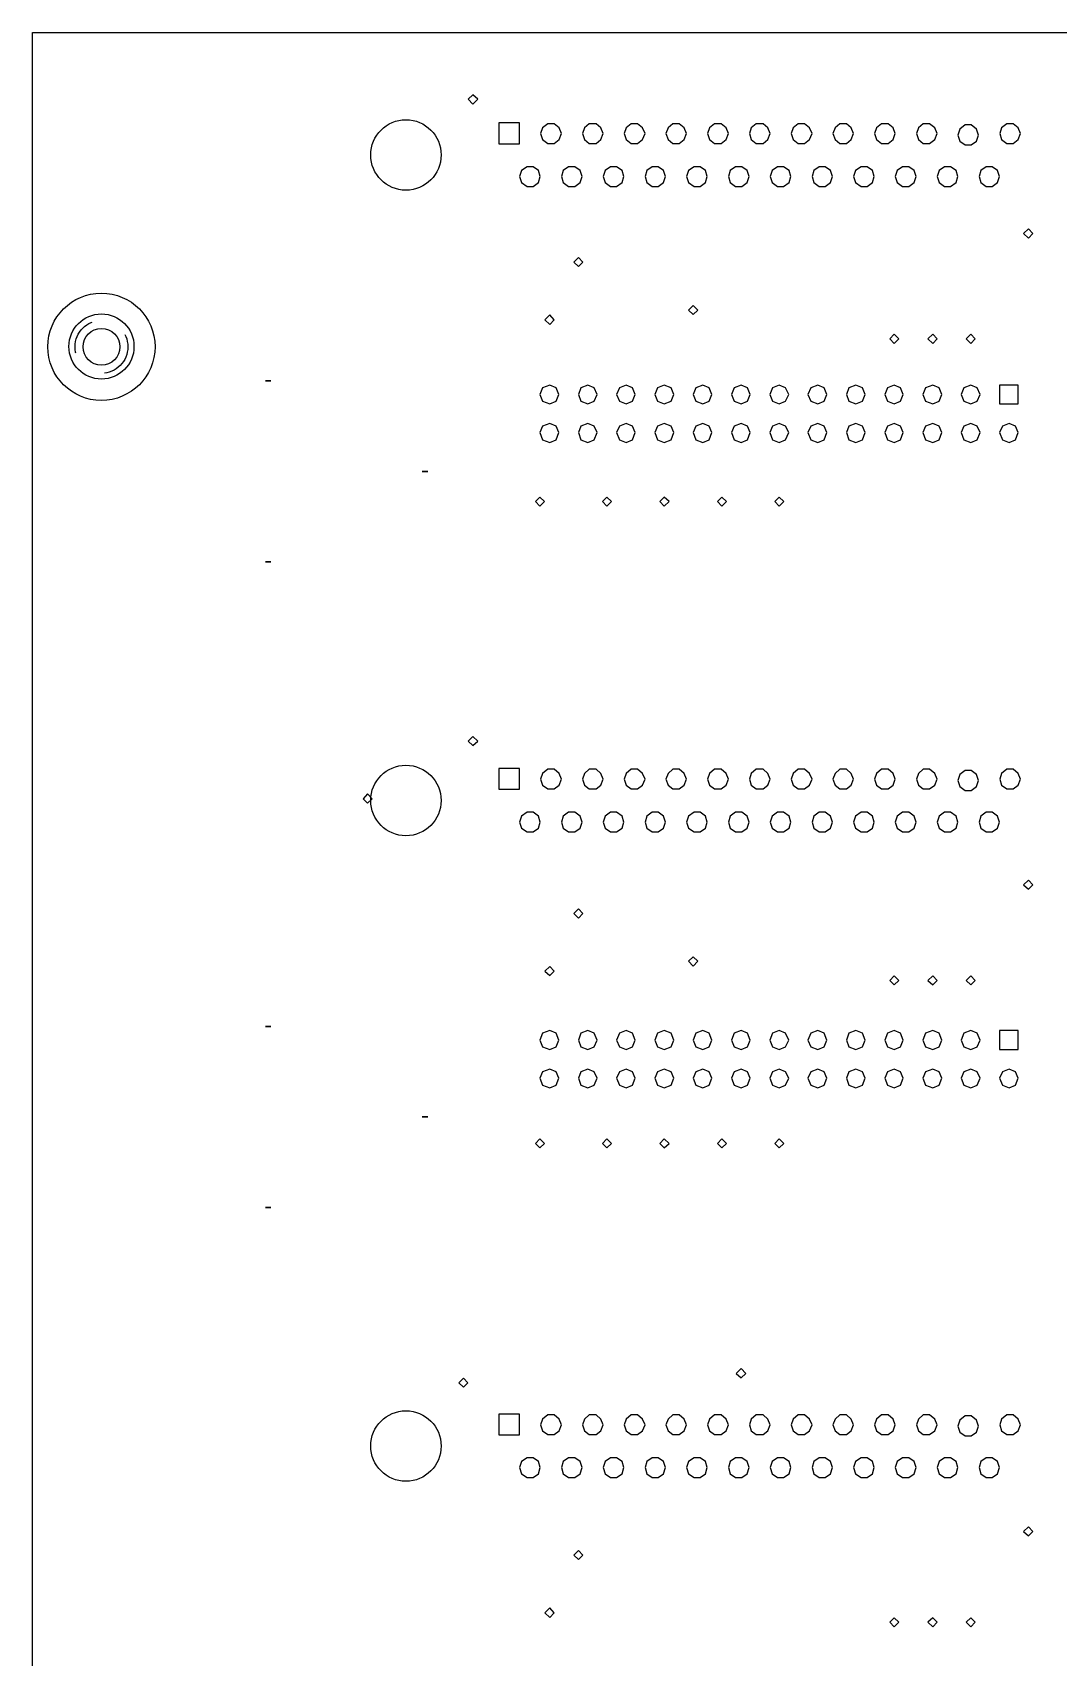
# Model space of a CAD drawing. Extents: x 0 to 31.8, y 0 to 20.
# Drawn here: x 20.352 to 23.031, y 8.846 to 13.088 of the extents above; entities that cross this region are included whole.
import ezdxf

# ---------------------------------------------------------------- set-up
doc = ezdxf.new("R2010")
doc.units = 0
doc.header["$LTSCALE"] = 0.25
doc.header["$MEASUREMENT"] = 0
doc.linetypes.add('HIDDEN', pattern=[0.375, 0.25, -0.125])
doc.layers.add('10', color=7, linetype='CONTINUOUS')
doc.layers.add('OBJECT', color=2, linetype='CONTINUOUS')

msp = doc.modelspace()

# ---------------------------------------------------------------- linework, layer by layer
at = {"layer": '10'}
for points in [[(30.6022, 13.0879), (30.6022, 5.9885), (20.3522, 5.9885), (20.3522, 13.0879), (30.6022, 13.0879)], [(21.5146, 12.9137), (21.5018, 12.9255), (21.49, 12.9137), (21.5018, 12.9009), (21.5146, 12.9137)], [(21.5697, 12.7976), (21.6238, 12.7976), (21.6238, 12.8517), (21.5697, 12.8517), (21.5697, 12.7976)], [(21.7331, 12.8241), (21.7272, 12.8389), (21.7144, 12.8497), (21.6976, 12.8497), (21.6839, 12.8389), (21.6789, 12.8241), (21.6839, 12.8084), (21.6976, 12.7985), (21.7144, 12.7985), (21.7272, 12.8084), (21.7331, 12.8241)], [(21.8423, 12.8241), (21.8364, 12.8389), (21.8236, 12.8497), (21.8059, 12.8497), (21.7931, 12.8389), (21.7882, 12.8241), (21.7931, 12.8084), (21.8059, 12.7985), (21.8236, 12.7985), (21.8364, 12.8084), (21.8423, 12.8241)], [(21.9516, 12.8241), (21.9447, 12.8389), (21.9319, 12.8497), (21.9152, 12.8497), (21.9024, 12.8389), (21.8974, 12.8241), (21.9024, 12.8084), (21.9152, 12.7985), (21.9319, 12.7985), (21.9447, 12.8084), (21.9516, 12.8241)], [(22.0598, 12.8241), (22.0539, 12.8389), (22.0411, 12.8497), (22.0244, 12.8497), (22.0116, 12.8389), (22.0057, 12.8241), (22.0116, 12.8084), (22.0244, 12.7985), (22.0411, 12.7985), (22.0539, 12.8084), (22.0598, 12.8241)], [(22.1691, 12.8241), (22.1632, 12.8389), (22.1504, 12.8497), (22.1327, 12.8497), (22.1199, 12.8389), (22.115, 12.8241), (22.1199, 12.8084), (22.1327, 12.7985), (22.1504, 12.7985), (22.1632, 12.8084), (22.1691, 12.8241)], [(22.2783, 12.8241), (22.2724, 12.8389), (22.2596, 12.8497), (22.2419, 12.8497), (22.2291, 12.8389), (22.2242, 12.8241), (22.2291, 12.8084), (22.2419, 12.7985), (22.2596, 12.7985), (22.2724, 12.8084), (22.2783, 12.8241)], [(22.3876, 12.8241), (22.3807, 12.8389), (22.3679, 12.8497), (22.3512, 12.8497), (22.3384, 12.8389), (22.3335, 12.8241), (22.3384, 12.8084), (22.3512, 12.7985), (22.3679, 12.7985), (22.3807, 12.8084), (22.3876, 12.8241)], [(22.4959, 12.8241), (22.49, 12.8389), (22.4772, 12.8497), (22.4604, 12.8497), (22.4476, 12.8389), (22.4417, 12.8241), (22.4476, 12.8084), (22.4604, 12.7985), (22.4772, 12.7985), (22.49, 12.8084), (22.4959, 12.8241)], [(22.6051, 12.8241), (22.5992, 12.8389), (22.5864, 12.8497), (22.5687, 12.8497), (22.5559, 12.8389), (22.551, 12.8241), (22.5559, 12.8084), (22.5687, 12.7985), (22.5864, 12.7985), (22.5992, 12.8084), (22.6051, 12.8241)], [(22.7144, 12.8241), (22.7085, 12.8389), (22.6947, 12.8497), (22.6779, 12.8497), (22.6652, 12.8389), (22.6602, 12.8241), (22.6652, 12.8084), (22.6779, 12.7985), (22.6947, 12.7985), (22.7085, 12.8084), (22.7144, 12.8241)], [(22.8226, 12.8202), (22.8167, 12.8359), (22.8029, 12.8468), (22.7872, 12.8468), (22.7734, 12.8359), (22.7685, 12.8202), (22.7734, 12.8044), (22.7872, 12.7946), (22.8029, 12.7946), (22.8167, 12.8044), (22.8226, 12.8202)], [(22.9319, 12.8241), (22.926, 12.8389), (22.9132, 12.8497), (22.8965, 12.8497), (22.8827, 12.8389), (22.8778, 12.8241), (22.8827, 12.8084), (22.8965, 12.7985), (22.9132, 12.7985), (22.926, 12.8084), (22.9319, 12.8241)], [(21.6779, 12.7119), (21.673, 12.7277), (21.6592, 12.7375), (21.6435, 12.7375), (21.6287, 12.7277), (21.6238, 12.7119), (21.6287, 12.6962), (21.6435, 12.6863), (21.6592, 12.6863), (21.673, 12.6962), (21.6779, 12.7119)], [(21.7872, 12.7119), (21.7823, 12.7277), (21.7685, 12.7375), (21.7518, 12.7375), (21.738, 12.7277), (21.7331, 12.7119), (21.738, 12.6962), (21.7518, 12.6863), (21.7685, 12.6863), (21.7823, 12.6962), (21.7872, 12.7119)], [(21.8965, 12.7119), (21.8915, 12.7277), (21.8768, 12.7375), (21.861, 12.7375), (21.8472, 12.7277), (21.8423, 12.7119), (21.8472, 12.6962), (21.861, 12.6863), (21.8768, 12.6863), (21.8915, 12.6962), (21.8965, 12.7119)], [(22.0047, 12.7119), (21.9998, 12.7277), (21.986, 12.7375), (21.9703, 12.7375), (21.9565, 12.7277), (21.9516, 12.7119), (21.9565, 12.6962), (21.9703, 12.6863), (21.986, 12.6863), (21.9998, 12.6962), (22.0047, 12.7119)], [(22.114, 12.7119), (22.1091, 12.7277), (22.0953, 12.7375), (22.0795, 12.7375), (22.0648, 12.7277), (22.0598, 12.7119), (22.0648, 12.6962), (22.0795, 12.6863), (22.0953, 12.6863), (22.1091, 12.6962), (22.114, 12.7119)], [(22.2232, 12.7119), (22.2183, 12.7277), (22.2045, 12.7375), (22.1878, 12.7375), (22.174, 12.7277), (22.1691, 12.7119), (22.174, 12.6962), (22.1878, 12.6863), (22.2045, 12.6863), (22.2183, 12.6962), (22.2232, 12.7119)], [(22.3325, 12.7119), (22.3276, 12.7277), (22.3128, 12.7375), (22.297, 12.7375), (22.2833, 12.7277), (22.2783, 12.7119), (22.2833, 12.6962), (22.297, 12.6863), (22.3128, 12.6863), (22.3276, 12.6962), (22.3325, 12.7119)], [(22.4407, 12.7119), (22.4358, 12.7277), (22.422, 12.7375), (22.4063, 12.7375), (22.3925, 12.7277), (22.3876, 12.7119), (22.3925, 12.6962), (22.4063, 12.6863), (22.422, 12.6863), (22.4358, 12.6962), (22.4407, 12.7119)], [(22.55, 12.7119), (22.5451, 12.7277), (22.5313, 12.7375), (22.5155, 12.7375), (22.5008, 12.7277), (22.4959, 12.7119), (22.5008, 12.6962), (22.5155, 12.6863), (22.5313, 12.6863), (22.5451, 12.6962), (22.55, 12.7119)], [(22.6592, 12.7119), (22.6543, 12.7277), (22.6405, 12.7375), (22.6238, 12.7375), (22.61, 12.7277), (22.6051, 12.7119), (22.61, 12.6962), (22.6238, 12.6863), (22.6405, 12.6863), (22.6543, 12.6962), (22.6592, 12.7119)], [(22.7685, 12.7119), (22.7636, 12.7277), (22.7488, 12.7375), (22.7331, 12.7375), (22.7193, 12.7277), (22.7144, 12.7119), (22.7193, 12.6962), (22.7331, 12.6863), (22.7488, 12.6863), (22.7636, 12.6962), (22.7685, 12.7119)], [(22.8768, 12.7119), (22.8718, 12.7277), (22.8581, 12.7375), (22.8423, 12.7375), (22.8285, 12.7277), (22.8236, 12.7119), (22.8285, 12.6962), (22.8423, 12.6863), (22.8581, 12.6863), (22.8718, 12.6962), (22.8768, 12.7119)], [(22.9644, 12.5633), (22.9526, 12.5751), (22.9398, 12.5633), (22.9526, 12.5515), (22.9644, 12.5633)], [(21.7892, 12.4885), (21.7774, 12.5003), (21.7655, 12.4885), (21.7774, 12.4767), (21.7892, 12.4885)], [(21.7144, 12.3379), (21.7026, 12.3507), (21.6898, 12.3379), (21.7026, 12.3261), (21.7144, 12.3379)], [(22.0894, 12.3635), (22.0776, 12.3753), (22.0648, 12.3635), (22.0776, 12.3517), (22.0894, 12.3635)], [(22.614, 12.2887), (22.6022, 12.3005), (22.5904, 12.2887), (22.6022, 12.2759), (22.614, 12.2887)], [(22.7144, 12.2887), (22.7026, 12.3005), (22.6898, 12.2887), (22.7026, 12.2759), (22.7144, 12.2887)], [(22.8138, 12.2887), (22.802, 12.3005), (22.7902, 12.2887), (22.802, 12.2759), (22.8138, 12.2887)], [(20.9742, 12.1785), (20.9604, 12.1785), (20.9742, 12.1785)], [(21.7262, 12.143), (21.7193, 12.1607), (21.7026, 12.1676), (21.6839, 12.1607), (21.677, 12.143), (21.6839, 12.1253), (21.7026, 12.1184), (21.7193, 12.1253), (21.7262, 12.143)], [(21.8266, 12.143), (21.8187, 12.1607), (21.802, 12.1676), (21.7842, 12.1607), (21.7774, 12.143), (21.7842, 12.1253), (21.802, 12.1184), (21.8187, 12.1253), (21.8266, 12.143)], [(21.926, 12.143), (21.9191, 12.1607), (21.9024, 12.1676), (21.8846, 12.1607), (21.8768, 12.143), (21.8846, 12.1253), (21.9024, 12.1184), (21.9191, 12.1253), (21.926, 12.143)], [(22.0264, 12.143), (22.0195, 12.1607), (22.0018, 12.1676), (21.9841, 12.1607), (21.9772, 12.143), (21.9841, 12.1253), (22.0018, 12.1184), (22.0195, 12.1253), (22.0264, 12.143)], [(22.1258, 12.143), (22.1189, 12.1607), (22.1022, 12.1676), (22.0844, 12.1607), (22.0776, 12.143), (22.0844, 12.1253), (22.1022, 12.1184), (22.1189, 12.1253), (22.1258, 12.143)], [(22.2262, 12.143), (22.2193, 12.1607), (22.2026, 12.1676), (22.1839, 12.1607), (22.177, 12.143), (22.1839, 12.1253), (22.2026, 12.1184), (22.2193, 12.1253), (22.2262, 12.143)], [(22.3266, 12.143), (22.3187, 12.1607), (22.302, 12.1676), (22.2842, 12.1607), (22.2774, 12.143), (22.2842, 12.1253), (22.302, 12.1184), (22.3187, 12.1253), (22.3266, 12.143)], [(22.426, 12.143), (22.4191, 12.1607), (22.4024, 12.1676), (22.3846, 12.1607), (22.3768, 12.143), (22.3846, 12.1253), (22.4024, 12.1184), (22.4191, 12.1253), (22.426, 12.143)], [(22.5264, 12.143), (22.5195, 12.1607), (22.5018, 12.1676), (22.4841, 12.1607), (22.4772, 12.143), (22.4841, 12.1253), (22.5018, 12.1184), (22.5195, 12.1253), (22.5264, 12.143)], [(22.6258, 12.143), (22.6189, 12.1607), (22.6022, 12.1676), (22.5844, 12.1607), (22.5776, 12.143), (22.5844, 12.1253), (22.6022, 12.1184), (22.6189, 12.1253), (22.6258, 12.143)], [(22.7262, 12.143), (22.7193, 12.1607), (22.7026, 12.1676), (22.6839, 12.1607), (22.677, 12.143), (22.6839, 12.1253), (22.7026, 12.1184), (22.7193, 12.1253), (22.7262, 12.143)], [(22.8266, 12.143), (22.8187, 12.1607), (22.802, 12.1676), (22.7842, 12.1607), (22.7774, 12.143), (22.7842, 12.1253), (22.802, 12.1184), (22.8187, 12.1253), (22.8266, 12.143)], [(22.8768, 12.1184), (22.926, 12.1184), (22.926, 12.1676), (22.8768, 12.1676), (22.8768, 12.1184)], [(21.7262, 12.0436), (21.7193, 12.0603), (21.7026, 12.0672), (21.6839, 12.0603), (21.677, 12.0436), (21.6839, 12.0249), (21.7026, 12.018), (21.7193, 12.0249), (21.7262, 12.0436)], [(21.8266, 12.0436), (21.8187, 12.0603), (21.802, 12.0672), (21.7842, 12.0603), (21.7774, 12.0436), (21.7842, 12.0249), (21.802, 12.018), (21.8187, 12.0249), (21.8266, 12.0436)], [(21.926, 12.0436), (21.9191, 12.0603), (21.9024, 12.0672), (21.8846, 12.0603), (21.8768, 12.0436), (21.8846, 12.0249), (21.9024, 12.018), (21.9191, 12.0249), (21.926, 12.0436)], [(22.0264, 12.0436), (22.0195, 12.0603), (22.0018, 12.0672), (21.9841, 12.0603), (21.9772, 12.0436), (21.9841, 12.0249), (22.0018, 12.018), (22.0195, 12.0249), (22.0264, 12.0436)], [(22.1258, 12.0436), (22.1189, 12.0603), (22.1022, 12.0672), (22.0844, 12.0603), (22.0776, 12.0436), (22.0844, 12.0249), (22.1022, 12.018), (22.1189, 12.0249), (22.1258, 12.0436)], [(22.2262, 12.0436), (22.2193, 12.0603), (22.2026, 12.0672), (22.1839, 12.0603), (22.177, 12.0436), (22.1839, 12.0249), (22.2026, 12.018), (22.2193, 12.0249), (22.2262, 12.0436)], [(22.3266, 12.0436), (22.3187, 12.0603), (22.302, 12.0672), (22.2842, 12.0603), (22.2774, 12.0436), (22.2842, 12.0249), (22.302, 12.018), (22.3187, 12.0249), (22.3266, 12.0436)], [(22.426, 12.0436), (22.4191, 12.0603), (22.4024, 12.0672), (22.3846, 12.0603), (22.3768, 12.0436), (22.3846, 12.0249), (22.4024, 12.018), (22.4191, 12.0249), (22.426, 12.0436)], [(22.5264, 12.0436), (22.5195, 12.0603), (22.5018, 12.0672), (22.4841, 12.0603), (22.4772, 12.0436), (22.4841, 12.0249), (22.5018, 12.018), (22.5195, 12.0249), (22.5264, 12.0436)], [(22.6258, 12.0436), (22.6189, 12.0603), (22.6022, 12.0672), (22.5844, 12.0603), (22.5776, 12.0436), (22.5844, 12.0249), (22.6022, 12.018), (22.6189, 12.0249), (22.6258, 12.0436)], [(22.7262, 12.0436), (22.7193, 12.0603), (22.7026, 12.0672), (22.6839, 12.0603), (22.677, 12.0436), (22.6839, 12.0249), (22.7026, 12.018), (22.7193, 12.0249), (22.7262, 12.0436)], [(22.8266, 12.0436), (22.8187, 12.0603), (22.802, 12.0672), (22.7842, 12.0603), (22.7774, 12.0436), (22.7842, 12.0249), (22.802, 12.018), (22.8187, 12.0249), (22.8266, 12.0436)], [(22.926, 12.0436), (22.9191, 12.0603), (22.9024, 12.0672), (22.8846, 12.0603), (22.8768, 12.0436), (22.8846, 12.0249), (22.9024, 12.018), (22.9191, 12.0249), (22.926, 12.0436)], [(21.3846, 11.9422), (21.3699, 11.9422), (21.3846, 11.9422)], [(21.6888, 11.8635), (21.677, 11.8753), (21.6652, 11.8635), (21.677, 11.8517), (21.6888, 11.8635)], [(21.864, 11.8635), (21.8522, 11.8753), (21.8404, 11.8635), (21.8522, 11.8517), (21.864, 11.8635)], [(22.0146, 11.8635), (22.0018, 11.8753), (21.99, 11.8635), (22.0018, 11.8517), (22.0146, 11.8635)], [(22.1642, 11.8635), (22.1524, 11.8753), (22.1405, 11.8635), (22.1524, 11.8517), (22.1642, 11.8635)], [(22.3138, 11.8635), (22.302, 11.8753), (22.2902, 11.8635), (22.302, 11.8517), (22.3138, 11.8635)], [(20.9742, 11.706), (20.9604, 11.706), (20.9742, 11.706)], [(21.5146, 11.2385), (21.5018, 11.2503), (21.49, 11.2385), (21.5018, 11.2267), (21.5146, 11.2385)], [(21.5697, 11.1125), (21.6238, 11.1125), (21.6238, 11.1666), (21.5697, 11.1666), (21.5697, 11.1125)], [(21.7331, 11.1391), (21.7272, 11.1539), (21.7144, 11.1647), (21.6976, 11.1647), (21.6839, 11.1539), (21.6789, 11.1391), (21.6839, 11.1233), (21.6976, 11.1135), (21.7144, 11.1135), (21.7272, 11.1233), (21.7331, 11.1391)], [(21.8423, 11.1391), (21.8364, 11.1539), (21.8236, 11.1647), (21.8059, 11.1647), (21.7931, 11.1539), (21.7882, 11.1391), (21.7931, 11.1233), (21.8059, 11.1135), (21.8236, 11.1135), (21.8364, 11.1233), (21.8423, 11.1391)], [(21.9516, 11.1391), (21.9447, 11.1539), (21.9319, 11.1647), (21.9152, 11.1647), (21.9024, 11.1539), (21.8974, 11.1391), (21.9024, 11.1233), (21.9152, 11.1135), (21.9319, 11.1135), (21.9447, 11.1233), (21.9516, 11.1391)], [(22.0598, 11.1391), (22.0539, 11.1539), (22.0411, 11.1647), (22.0244, 11.1647), (22.0116, 11.1539), (22.0057, 11.1391), (22.0116, 11.1233), (22.0244, 11.1135), (22.0411, 11.1135), (22.0539, 11.1233), (22.0598, 11.1391)], [(22.1691, 11.1391), (22.1632, 11.1539), (22.1504, 11.1647), (22.1327, 11.1647), (22.1199, 11.1539), (22.115, 11.1391), (22.1199, 11.1233), (22.1327, 11.1135), (22.1504, 11.1135), (22.1632, 11.1233), (22.1691, 11.1391)], [(22.2783, 11.1391), (22.2724, 11.1539), (22.2596, 11.1647), (22.2419, 11.1647), (22.2291, 11.1539), (22.2242, 11.1391), (22.2291, 11.1233), (22.2419, 11.1135), (22.2596, 11.1135), (22.2724, 11.1233), (22.2783, 11.1391)], [(22.3876, 11.1391), (22.3807, 11.1539), (22.3679, 11.1647), (22.3512, 11.1647), (22.3384, 11.1539), (22.3335, 11.1391), (22.3384, 11.1233), (22.3512, 11.1135), (22.3679, 11.1135), (22.3807, 11.1233), (22.3876, 11.1391)], [(22.4959, 11.1391), (22.49, 11.1539), (22.4772, 11.1647), (22.4604, 11.1647), (22.4476, 11.1539), (22.4417, 11.1391), (22.4476, 11.1233), (22.4604, 11.1135), (22.4772, 11.1135), (22.49, 11.1233), (22.4959, 11.1391)], [(22.6051, 11.1391), (22.5992, 11.1539), (22.5864, 11.1647), (22.5687, 11.1647), (22.5559, 11.1539), (22.551, 11.1391), (22.5559, 11.1233), (22.5687, 11.1135), (22.5864, 11.1135), (22.5992, 11.1233), (22.6051, 11.1391)], [(22.7144, 11.1391), (22.7085, 11.1539), (22.6947, 11.1647), (22.6779, 11.1647), (22.6652, 11.1539), (22.6602, 11.1391), (22.6652, 11.1233), (22.6779, 11.1135), (22.6947, 11.1135), (22.7085, 11.1233), (22.7144, 11.1391)], [(22.8226, 11.1352), (22.8167, 11.1509), (22.8029, 11.1617), (22.7872, 11.1617), (22.7734, 11.1509), (22.7685, 11.1352), (22.7734, 11.1194), (22.7872, 11.1096), (22.8029, 11.1096), (22.8167, 11.1194), (22.8226, 11.1352)], [(22.9319, 11.1391), (22.926, 11.1539), (22.9132, 11.1647), (22.8965, 11.1647), (22.8827, 11.1539), (22.8778, 11.1391), (22.8827, 11.1233), (22.8965, 11.1135), (22.9132, 11.1135), (22.926, 11.1233), (22.9319, 11.1391)], [(21.239, 11.0879), (21.2272, 11.1007), (21.2154, 11.0879), (21.2272, 11.0761), (21.239, 11.0879)], [(21.6779, 11.0269), (21.673, 11.0426), (21.6592, 11.0525), (21.6435, 11.0525), (21.6287, 11.0426), (21.6238, 11.0269), (21.6287, 11.0111), (21.6435, 11.0013), (21.6592, 11.0013), (21.673, 11.0111), (21.6779, 11.0269)], [(21.7872, 11.0269), (21.7823, 11.0426), (21.7685, 11.0525), (21.7518, 11.0525), (21.738, 11.0426), (21.7331, 11.0269), (21.738, 11.0111), (21.7518, 11.0013), (21.7685, 11.0013), (21.7823, 11.0111), (21.7872, 11.0269)], [(21.8965, 11.0269), (21.8915, 11.0426), (21.8768, 11.0525), (21.861, 11.0525), (21.8472, 11.0426), (21.8423, 11.0269), (21.8472, 11.0111), (21.861, 11.0013), (21.8768, 11.0013), (21.8915, 11.0111), (21.8965, 11.0269)], [(22.0047, 11.0269), (21.9998, 11.0426), (21.986, 11.0525), (21.9703, 11.0525), (21.9565, 11.0426), (21.9516, 11.0269), (21.9565, 11.0111), (21.9703, 11.0013), (21.986, 11.0013), (21.9998, 11.0111), (22.0047, 11.0269)], [(22.114, 11.0269), (22.1091, 11.0426), (22.0953, 11.0525), (22.0795, 11.0525), (22.0648, 11.0426), (22.0598, 11.0269), (22.0648, 11.0111), (22.0795, 11.0013), (22.0953, 11.0013), (22.1091, 11.0111), (22.114, 11.0269)], [(22.2232, 11.0269), (22.2183, 11.0426), (22.2045, 11.0525), (22.1878, 11.0525), (22.174, 11.0426), (22.1691, 11.0269), (22.174, 11.0111), (22.1878, 11.0013), (22.2045, 11.0013), (22.2183, 11.0111), (22.2232, 11.0269)], [(22.3325, 11.0269), (22.3276, 11.0426), (22.3128, 11.0525), (22.297, 11.0525), (22.2833, 11.0426), (22.2783, 11.0269), (22.2833, 11.0111), (22.297, 11.0013), (22.3128, 11.0013), (22.3276, 11.0111), (22.3325, 11.0269)], [(22.4407, 11.0269), (22.4358, 11.0426), (22.422, 11.0525), (22.4063, 11.0525), (22.3925, 11.0426), (22.3876, 11.0269), (22.3925, 11.0111), (22.4063, 11.0013), (22.422, 11.0013), (22.4358, 11.0111), (22.4407, 11.0269)], [(22.55, 11.0269), (22.5451, 11.0426), (22.5313, 11.0525), (22.5155, 11.0525), (22.5008, 11.0426), (22.4959, 11.0269), (22.5008, 11.0111), (22.5155, 11.0013), (22.5313, 11.0013), (22.5451, 11.0111), (22.55, 11.0269)], [(22.6592, 11.0269), (22.6543, 11.0426), (22.6405, 11.0525), (22.6238, 11.0525), (22.61, 11.0426), (22.6051, 11.0269), (22.61, 11.0111), (22.6238, 11.0013), (22.6405, 11.0013), (22.6543, 11.0111), (22.6592, 11.0269)], [(22.7685, 11.0269), (22.7636, 11.0426), (22.7488, 11.0525), (22.7331, 11.0525), (22.7193, 11.0426), (22.7144, 11.0269), (22.7193, 11.0111), (22.7331, 11.0013), (22.7488, 11.0013), (22.7636, 11.0111), (22.7685, 11.0269)], [(22.8768, 11.0269), (22.8718, 11.0426), (22.8581, 11.0525), (22.8423, 11.0525), (22.8285, 11.0426), (22.8236, 11.0269), (22.8285, 11.0111), (22.8423, 11.0013), (22.8581, 11.0013), (22.8718, 11.0111), (22.8768, 11.0269)], [(22.9644, 10.8635), (22.9526, 10.8753), (22.9398, 10.8635), (22.9526, 10.8517), (22.9644, 10.8635)], [(21.7892, 10.7887), (21.7774, 10.8005), (21.7655, 10.7887), (21.7774, 10.7759), (21.7892, 10.7887)], [(21.7144, 10.6381), (21.7026, 10.6499), (21.6898, 10.6381), (21.7026, 10.6263), (21.7144, 10.6381)], [(22.0894, 10.6637), (22.0776, 10.6755), (22.0648, 10.6637), (22.0776, 10.6509), (22.0894, 10.6637)], [(22.614, 10.6135), (22.6022, 10.6253), (22.5904, 10.6135), (22.6022, 10.6017), (22.614, 10.6135)], [(22.7144, 10.6135), (22.7026, 10.6253), (22.6898, 10.6135), (22.7026, 10.6017), (22.7144, 10.6135)], [(22.8138, 10.6135), (22.802, 10.6253), (22.7902, 10.6135), (22.802, 10.6017), (22.8138, 10.6135)], [(20.9742, 10.4934), (20.9604, 10.4934), (20.9742, 10.4934)], [(21.7262, 10.458), (21.7193, 10.4757), (21.7026, 10.4826), (21.6839, 10.4757), (21.677, 10.458), (21.6839, 10.4403), (21.7026, 10.4334), (21.7193, 10.4403), (21.7262, 10.458)], [(21.8266, 10.458), (21.8187, 10.4757), (21.802, 10.4826), (21.7842, 10.4757), (21.7774, 10.458), (21.7842, 10.4403), (21.802, 10.4334), (21.8187, 10.4403), (21.8266, 10.458)], [(21.926, 10.458), (21.9191, 10.4757), (21.9024, 10.4826), (21.8846, 10.4757), (21.8768, 10.458), (21.8846, 10.4403), (21.9024, 10.4334), (21.9191, 10.4403), (21.926, 10.458)], [(22.0264, 10.458), (22.0195, 10.4757), (22.0018, 10.4826), (21.9841, 10.4757), (21.9772, 10.458), (21.9841, 10.4403), (22.0018, 10.4334), (22.0195, 10.4403), (22.0264, 10.458)], [(22.1258, 10.458), (22.1189, 10.4757), (22.1022, 10.4826), (22.0844, 10.4757), (22.0776, 10.458), (22.0844, 10.4403), (22.1022, 10.4334), (22.1189, 10.4403), (22.1258, 10.458)], [(22.2262, 10.458), (22.2193, 10.4757), (22.2026, 10.4826), (22.1839, 10.4757), (22.177, 10.458), (22.1839, 10.4403), (22.2026, 10.4334), (22.2193, 10.4403), (22.2262, 10.458)], [(22.3266, 10.458), (22.3187, 10.4757), (22.302, 10.4826), (22.2842, 10.4757), (22.2774, 10.458), (22.2842, 10.4403), (22.302, 10.4334), (22.3187, 10.4403), (22.3266, 10.458)], [(22.426, 10.458), (22.4191, 10.4757), (22.4024, 10.4826), (22.3846, 10.4757), (22.3768, 10.458), (22.3846, 10.4403), (22.4024, 10.4334), (22.4191, 10.4403), (22.426, 10.458)], [(22.5264, 10.458), (22.5195, 10.4757), (22.5018, 10.4826), (22.4841, 10.4757), (22.4772, 10.458), (22.4841, 10.4403), (22.5018, 10.4334), (22.5195, 10.4403), (22.5264, 10.458)], [(22.6258, 10.458), (22.6189, 10.4757), (22.6022, 10.4826), (22.5844, 10.4757), (22.5776, 10.458), (22.5844, 10.4403), (22.6022, 10.4334), (22.6189, 10.4403), (22.6258, 10.458)], [(22.7262, 10.458), (22.7193, 10.4757), (22.7026, 10.4826), (22.6839, 10.4757), (22.677, 10.458), (22.6839, 10.4403), (22.7026, 10.4334), (22.7193, 10.4403), (22.7262, 10.458)], [(22.8266, 10.458), (22.8187, 10.4757), (22.802, 10.4826), (22.7842, 10.4757), (22.7774, 10.458), (22.7842, 10.4403), (22.802, 10.4334), (22.8187, 10.4403), (22.8266, 10.458)], [(22.8768, 10.4334), (22.926, 10.4334), (22.926, 10.4826), (22.8768, 10.4826), (22.8768, 10.4334)], [(21.7262, 10.3586), (21.7193, 10.3753), (21.7026, 10.3822), (21.6839, 10.3753), (21.677, 10.3586), (21.6839, 10.3399), (21.7026, 10.333), (21.7193, 10.3399), (21.7262, 10.3586)], [(21.8266, 10.3586), (21.8187, 10.3753), (21.802, 10.3822), (21.7842, 10.3753), (21.7774, 10.3586), (21.7842, 10.3399), (21.802, 10.333), (21.8187, 10.3399), (21.8266, 10.3586)], [(21.926, 10.3586), (21.9191, 10.3753), (21.9024, 10.3822), (21.8846, 10.3753), (21.8768, 10.3586), (21.8846, 10.3399), (21.9024, 10.333), (21.9191, 10.3399), (21.926, 10.3586)], [(22.0264, 10.3586), (22.0195, 10.3753), (22.0018, 10.3822), (21.9841, 10.3753), (21.9772, 10.3586), (21.9841, 10.3399), (22.0018, 10.333), (22.0195, 10.3399), (22.0264, 10.3586)], [(22.1258, 10.3586), (22.1189, 10.3753), (22.1022, 10.3822), (22.0844, 10.3753), (22.0776, 10.3586), (22.0844, 10.3399), (22.1022, 10.333), (22.1189, 10.3399), (22.1258, 10.3586)], [(22.2262, 10.3586), (22.2193, 10.3753), (22.2026, 10.3822), (22.1839, 10.3753), (22.177, 10.3586), (22.1839, 10.3399), (22.2026, 10.333), (22.2193, 10.3399), (22.2262, 10.3586)], [(22.3266, 10.3586), (22.3187, 10.3753), (22.302, 10.3822), (22.2842, 10.3753), (22.2774, 10.3586), (22.2842, 10.3399), (22.302, 10.333), (22.3187, 10.3399), (22.3266, 10.3586)], [(22.426, 10.3586), (22.4191, 10.3753), (22.4024, 10.3822), (22.3846, 10.3753), (22.3768, 10.3586), (22.3846, 10.3399), (22.4024, 10.333), (22.4191, 10.3399), (22.426, 10.3586)], [(22.5264, 10.3586), (22.5195, 10.3753), (22.5018, 10.3822), (22.4841, 10.3753), (22.4772, 10.3586), (22.4841, 10.3399), (22.5018, 10.333), (22.5195, 10.3399), (22.5264, 10.3586)], [(22.6258, 10.3586), (22.6189, 10.3753), (22.6022, 10.3822), (22.5844, 10.3753), (22.5776, 10.3586), (22.5844, 10.3399), (22.6022, 10.333), (22.6189, 10.3399), (22.6258, 10.3586)], [(22.7262, 10.3586), (22.7193, 10.3753), (22.7026, 10.3822), (22.6839, 10.3753), (22.677, 10.3586), (22.6839, 10.3399), (22.7026, 10.333), (22.7193, 10.3399), (22.7262, 10.3586)], [(22.8266, 10.3586), (22.8187, 10.3753), (22.802, 10.3822), (22.7842, 10.3753), (22.7774, 10.3586), (22.7842, 10.3399), (22.802, 10.333), (22.8187, 10.3399), (22.8266, 10.3586)], [(22.926, 10.3586), (22.9191, 10.3753), (22.9024, 10.3822), (22.8846, 10.3753), (22.8768, 10.3586), (22.8846, 10.3399), (22.9024, 10.333), (22.9191, 10.3399), (22.926, 10.3586)], [(21.3846, 10.2572), (21.3699, 10.2572), (21.3846, 10.2572)], [(21.6888, 10.1883), (21.677, 10.2001), (21.6652, 10.1883), (21.677, 10.1765), (21.6888, 10.1883)], [(21.864, 10.1883), (21.8522, 10.2001), (21.8404, 10.1883), (21.8522, 10.1765), (21.864, 10.1883)], [(22.0146, 10.1883), (22.0018, 10.2001), (21.99, 10.1883), (22.0018, 10.1765), (22.0146, 10.1883)], [(22.1642, 10.1883), (22.1524, 10.2001), (22.1405, 10.1883), (22.1524, 10.1765), (22.1642, 10.1883)], [(22.3138, 10.1883), (22.302, 10.2001), (22.2902, 10.1883), (22.302, 10.1765), (22.3138, 10.1883)], [(20.9742, 10.021), (20.9604, 10.021), (20.9742, 10.021)], [(22.2144, 9.5879), (22.2026, 9.6007), (22.1898, 9.5879), (22.2026, 9.5761), (22.2144, 9.5879)], [(21.489, 9.5633), (21.4772, 9.5751), (21.4654, 9.5633), (21.4772, 9.5515), (21.489, 9.5633)], [(21.5697, 9.4275), (21.6238, 9.4275), (21.6238, 9.4816), (21.5697, 9.4816), (21.5697, 9.4275)], [(21.7331, 9.454), (21.7272, 9.4688), (21.7144, 9.4796), (21.6976, 9.4796), (21.6839, 9.4688), (21.6789, 9.454), (21.6839, 9.4383), (21.6976, 9.4285), (21.7144, 9.4285), (21.7272, 9.4383), (21.7331, 9.454)], [(21.8423, 9.454), (21.8364, 9.4688), (21.8236, 9.4796), (21.8059, 9.4796), (21.7931, 9.4688), (21.7882, 9.454), (21.7931, 9.4383), (21.8059, 9.4285), (21.8236, 9.4285), (21.8364, 9.4383), (21.8423, 9.454)], [(21.9516, 9.454), (21.9447, 9.4688), (21.9319, 9.4796), (21.9152, 9.4796), (21.9024, 9.4688), (21.8974, 9.454), (21.9024, 9.4383), (21.9152, 9.4285), (21.9319, 9.4285), (21.9447, 9.4383), (21.9516, 9.454)], [(22.0598, 9.454), (22.0539, 9.4688), (22.0411, 9.4796), (22.0244, 9.4796), (22.0116, 9.4688), (22.0057, 9.454), (22.0116, 9.4383), (22.0244, 9.4285), (22.0411, 9.4285), (22.0539, 9.4383), (22.0598, 9.454)], [(22.1691, 9.454), (22.1632, 9.4688), (22.1504, 9.4796), (22.1327, 9.4796), (22.1199, 9.4688), (22.115, 9.454), (22.1199, 9.4383), (22.1327, 9.4285), (22.1504, 9.4285), (22.1632, 9.4383), (22.1691, 9.454)], [(22.2783, 9.454), (22.2724, 9.4688), (22.2596, 9.4796), (22.2419, 9.4796), (22.2291, 9.4688), (22.2242, 9.454), (22.2291, 9.4383), (22.2419, 9.4285), (22.2596, 9.4285), (22.2724, 9.4383), (22.2783, 9.454)], [(22.3876, 9.454), (22.3807, 9.4688), (22.3679, 9.4796), (22.3512, 9.4796), (22.3384, 9.4688), (22.3335, 9.454), (22.3384, 9.4383), (22.3512, 9.4285), (22.3679, 9.4285), (22.3807, 9.4383), (22.3876, 9.454)], [(22.4959, 9.454), (22.49, 9.4688), (22.4772, 9.4796), (22.4604, 9.4796), (22.4476, 9.4688), (22.4417, 9.454), (22.4476, 9.4383), (22.4604, 9.4285), (22.4772, 9.4285), (22.49, 9.4383), (22.4959, 9.454)], [(22.6051, 9.454), (22.5992, 9.4688), (22.5864, 9.4796), (22.5687, 9.4796), (22.5559, 9.4688), (22.551, 9.454), (22.5559, 9.4383), (22.5687, 9.4285), (22.5864, 9.4285), (22.5992, 9.4383), (22.6051, 9.454)], [(22.7144, 9.454), (22.7085, 9.4688), (22.6947, 9.4796), (22.6779, 9.4796), (22.6652, 9.4688), (22.6602, 9.454), (22.6652, 9.4383), (22.6779, 9.4285), (22.6947, 9.4285), (22.7085, 9.4383), (22.7144, 9.454)], [(22.8226, 9.4501), (22.8167, 9.4659), (22.8029, 9.4767), (22.7872, 9.4767), (22.7734, 9.4659), (22.7685, 9.4501), (22.7734, 9.4344), (22.7872, 9.4245), (22.8029, 9.4245), (22.8167, 9.4344), (22.8226, 9.4501)], [(22.9319, 9.454), (22.926, 9.4688), (22.9132, 9.4796), (22.8965, 9.4796), (22.8827, 9.4688), (22.8778, 9.454), (22.8827, 9.4383), (22.8965, 9.4285), (22.9132, 9.4285), (22.926, 9.4383), (22.9319, 9.454)], [(21.678, 9.3418), (21.673, 9.3576), (21.6592, 9.3674), (21.6435, 9.3674), (21.6287, 9.3576), (21.6238, 9.3418), (21.6287, 9.3261), (21.6435, 9.3163), (21.6592, 9.3163), (21.673, 9.3261), (21.678, 9.3418)], [(21.7872, 9.3418), (21.7823, 9.3576), (21.7685, 9.3674), (21.7518, 9.3674), (21.738, 9.3576), (21.7331, 9.3418), (21.738, 9.3261), (21.7518, 9.3163), (21.7685, 9.3163), (21.7823, 9.3261), (21.7872, 9.3418)], [(21.8965, 9.3418), (21.8915, 9.3576), (21.8768, 9.3674), (21.861, 9.3674), (21.8472, 9.3576), (21.8423, 9.3418), (21.8472, 9.3261), (21.861, 9.3163), (21.8768, 9.3163), (21.8915, 9.3261), (21.8965, 9.3418)], [(22.0047, 9.3418), (21.9998, 9.3576), (21.986, 9.3674), (21.9703, 9.3674), (21.9565, 9.3576), (21.9516, 9.3418), (21.9565, 9.3261), (21.9703, 9.3163), (21.986, 9.3163), (21.9998, 9.3261), (22.0047, 9.3418)], [(22.114, 9.3418), (22.1091, 9.3576), (22.0953, 9.3674), (22.0795, 9.3674), (22.0648, 9.3576), (22.0598, 9.3418), (22.0648, 9.3261), (22.0795, 9.3163), (22.0953, 9.3163), (22.1091, 9.3261), (22.114, 9.3418)], [(22.2232, 9.3418), (22.2183, 9.3576), (22.2045, 9.3674), (22.1878, 9.3674), (22.174, 9.3576), (22.1691, 9.3418), (22.174, 9.3261), (22.1878, 9.3163), (22.2045, 9.3163), (22.2183, 9.3261), (22.2232, 9.3418)], [(22.3325, 9.3418), (22.3276, 9.3576), (22.3128, 9.3674), (22.297, 9.3674), (22.2833, 9.3576), (22.2783, 9.3418), (22.2833, 9.3261), (22.297, 9.3163), (22.3128, 9.3163), (22.3276, 9.3261), (22.3325, 9.3418)], [(22.4407, 9.3418), (22.4358, 9.3576), (22.422, 9.3674), (22.4063, 9.3674), (22.3925, 9.3576), (22.3876, 9.3418), (22.3925, 9.3261), (22.4063, 9.3163), (22.422, 9.3163), (22.4358, 9.3261), (22.4407, 9.3418)], [(22.55, 9.3418), (22.5451, 9.3576), (22.5313, 9.3674), (22.5155, 9.3674), (22.5008, 9.3576), (22.4959, 9.3418), (22.5008, 9.3261), (22.5155, 9.3163), (22.5313, 9.3163), (22.5451, 9.3261), (22.55, 9.3418)], [(22.6592, 9.3418), (22.6543, 9.3576), (22.6405, 9.3674), (22.6238, 9.3674), (22.61, 9.3576), (22.6051, 9.3418), (22.61, 9.3261), (22.6238, 9.3163), (22.6405, 9.3163), (22.6543, 9.3261), (22.6592, 9.3418)], [(22.7685, 9.3418), (22.7636, 9.3576), (22.7488, 9.3674), (22.7331, 9.3674), (22.7193, 9.3576), (22.7144, 9.3418), (22.7193, 9.3261), (22.7331, 9.3163), (22.7488, 9.3163), (22.7636, 9.3261), (22.7685, 9.3418)], [(22.8768, 9.3418), (22.8718, 9.3576), (22.8581, 9.3674), (22.8423, 9.3674), (22.8285, 9.3576), (22.8236, 9.3418), (22.8285, 9.3261), (22.8423, 9.3163), (22.8581, 9.3163), (22.8718, 9.3261), (22.8768, 9.3418)], [(22.9644, 9.1755), (22.9526, 9.1873), (22.9398, 9.1755), (22.9526, 9.1637), (22.9644, 9.1755)], [(21.7892, 9.1135), (21.7774, 9.1253), (21.7655, 9.1135), (21.7774, 9.1017), (21.7892, 9.1135)], [(21.7144, 8.9629), (21.7026, 8.9757), (21.6898, 8.9629), (21.7026, 8.9511), (21.7144, 8.9629)], [(22.614, 8.9383), (22.6022, 8.9501), (22.5904, 8.9383), (22.6022, 8.9265), (22.614, 8.9383)], [(22.7144, 8.9383), (22.7026, 8.9501), (22.6898, 8.9383), (22.7026, 8.9265), (22.7144, 8.9383)], [(22.8138, 8.9383), (22.802, 8.9501), (22.7902, 8.9383), (22.802, 8.9265), (22.8138, 8.9383)]]:
    msp.add_lwpolyline(points, dxfattribs=at)
for centre, radius in [((21.3272, 12.7683), 0.092), ((20.5322, 12.2683), 0.085), ((21.3272, 11.0833), 0.092), ((21.3272, 9.3983), 0.092)]:
    msp.add_circle(centre, radius, dxfattribs=at)
at = {"layer": 'OBJECT', "linetype": 'Continuous'}
msp.add_circle((20.5322, 12.2675), 0.14, dxfattribs=at)
at = {"layer": 'OBJECT', "linetype": 'HIDDEN'}
msp.add_circle((20.5322, 12.2675), 0.069, dxfattribs=at)
at = {"layer": 'OBJECT'}
msp.add_circle((20.5322, 12.2675), 0.048, dxfattribs=at)

doc.saveas('drawing.dxf')
